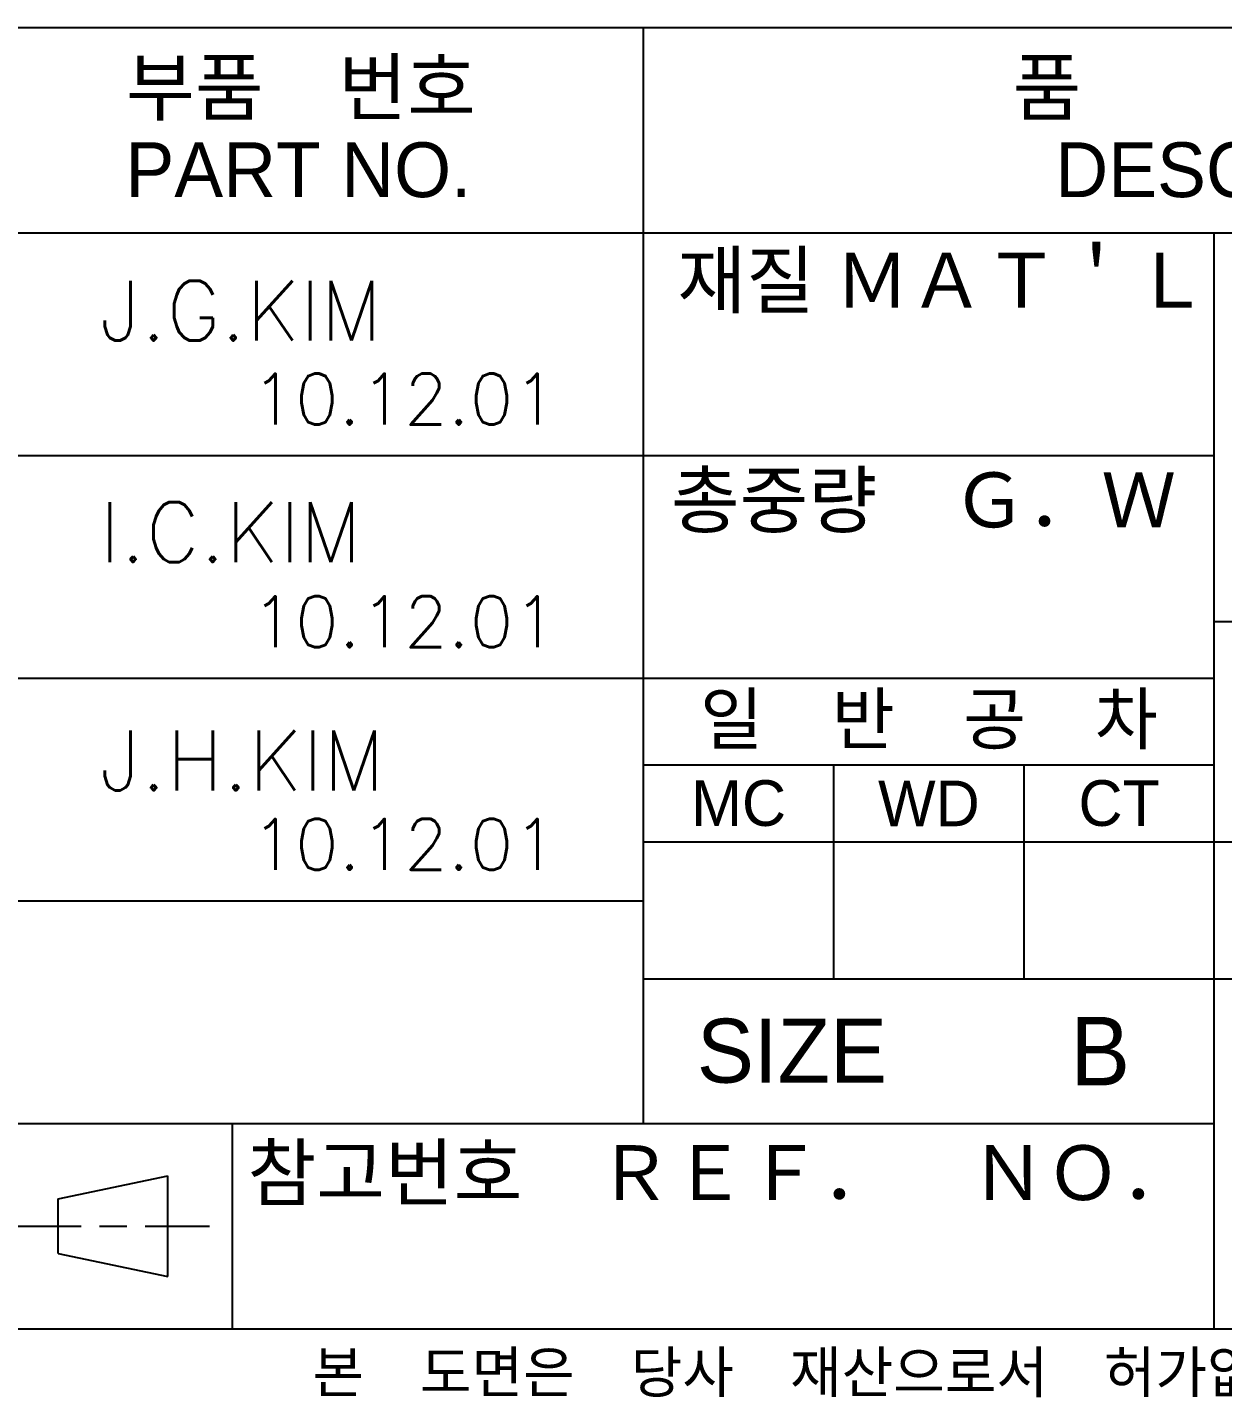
# Model space of a CAD drawing. Header units: millimetres. Extents: x 1204 to 1763, y -128 to 303.
# Drawn here: x 1567.6 to 1619.9, y -118.8 to -58.8 of the extents above; entities that cross this region are included whole.
import ezdxf

# ---------------------------------------------------------------- set-up
doc = ezdxf.new("R2010")
doc.units = ezdxf.units.MM
doc.styles.add('ROMANS', font='txt', dxfattribs={"height": 0.2})
doc.styles.get("Standard").update_dxf_attribs({"font": 'txt.shx', "bigfont": 'whgtxt.shx'})

msp = doc.modelspace()

# ---------------------------------------------------------------- linework, layer by layer
at = {"color": 5, "linetype": 'Continuous'}
for p, q in [((1556.583, -58.766), (1735.083, -58.766)), ((1556.583, -67.766), (1735.083, -67.766)), ((1216.683, -115.766), (1750.083, -115.766))]:
    msp.add_line(p, q, dxfattribs=at)
at = {"color": 6, "linetype": 'Continuous'}
for p, q in [((1594.583, -106.766), (1594.583, -58.766)), ((1619.583, -115.766), (1619.583, -67.766)), ((1556.583, -77.516), (1619.583, -77.516)), ((1619.583, -84.783), (1735.083, -84.783)), ((1556.583, -87.266), (1619.583, -87.266)), ((1594.583, -91.066), (1619.583, -91.066)), ((1602.916, -100.433), (1602.916, -91.066)), ((1611.249, -100.433), (1611.249, -91.066)), ((1594.583, -94.433), (1619.583, -94.433)), ((1619.583, -94.433), (1735.083, -94.433)), ((1556.583, -97.016), (1594.583, -97.016)), ((1594.583, -100.433), (1735.083, -100.433)), ((1556.583, -106.766), (1619.583, -106.766)), ((1576.583, -115.766), (1576.583, -106.766)), ((1568.951, -110.066), (1573.751, -109.066)), ((1573.751, -113.466), (1573.751, -109.066)), ((1568.951, -112.466), (1568.951, -110.066)), ((1565.889, -111.266), (1569.96, -111.266)), ((1570.76, -111.266), (1571.96, -111.266)), ((1572.76, -111.266), (1575.571, -111.266)), ((1568.951, -112.466), (1573.751, -113.466))]:
    msp.add_line(p, q, dxfattribs=at)

# ---------------------------------------------------------------- texts
at = {"color": 7, "linetype": 'Continuous'}
for s, height, p in [('J.G.KIM', 2.625, (1570.768, -72.484)), ('10.12.01', 2.2313, (1577.411, -76.158)), ('I.C.KIM', 2.625, (1570.768, -82.181)), ('10.12.01', 2.2313, (1577.411, -85.908)), ('J.H.KIM', 2.625, (1570.768, -92.182)), ('10.12.01', 2.2313, (1577.411, -95.658))]:
    msp.add_text(s, height=height, dxfattribs=at).set_placement(p)
at = {"color": 4, "attachment_point": 5, "style": 'ROMANS'}
for s, insert, char_height in [('{\\fﾱﾼﾸﾲￃﾼ|b0|i0|c129|p49;부품\u3000번호 }', (1579.583, -61.516), 2.4), ('{\\fﾱﾼﾸﾲￃﾼ|b0|i0|c129|p49;품\u3000\u3000\u3000\u3000\u3000\u3000명 }', (1623.583, -61.516), 2.4), ('{\\fﾱﾼﾸﾲￃﾼ|b0|i0|c129|p49; PART NO. }', (1579.027, -65.016), 2.4), ('{\\fﾱﾼﾸﾲￃﾼ|b0|i0|c129|p49;DESCRIPTION }', (1623.583, -65.016), 2.4), ('{\\fGulim|b0|i0|c129|p50;재질 ＭＡＴ＇Ｌ\\fﾱﾼﾸﾲￃﾼ|b0|i0|c129|p49; }', (1607.696, -69.961), 2.4), ('{\\fﾱﾼﾸﾲￃﾼ|b0|i0|c129|p49;총중량\u3000Ｇ．Ｗ }', (1606.847, -79.581), 2.4), ('{\\fﾱﾼﾸﾲￃﾼ|b0|i0|c129|p49;일\u3000반\u3000공\u3000차 }', (1607.083, -89.166), 2.2), ('{\\fﾱﾼﾸﾲￃﾼ|b0|i0|c129|p49;MC }', (1598.749, -92.749), 2), ('{\\fﾱﾼﾸﾲￃﾼ|b0|i0|c129|p49;WD }', (1607.083, -92.749), 2), ('{\\fﾱﾼﾸﾲￃﾼ|b0|i0|c129|p49;CT }', (1615.416, -92.749), 2), ('{\\fﾱﾼﾸﾲￃﾼ|b0|i0|c129|p49;SIZE }', (1601.083, -103.599), 2.8), ('{\\fGulim|b0|i0|c129|p50;B\\fﾱﾼﾸﾲￃﾼ|b0|i0|c129|p49; }', (1614.583, -103.599), 3), ('{\\fﾱﾼﾸﾲￃﾼ|b0|i0|c129|p49;참고번호\u3000ＲＥＦ．\u3000ＮＯ． }', (1597.994, -109.03), 2.4)]:
    msp.add_mtext(s, dxfattribs=dict(at, insert=insert, char_height=char_height))
at = {"color": 6, "insert": (1580.083, -117.766), "char_height": 1.8, "attachment_point": 4, "style": 'ROMANS'}
msp.add_mtext('{\\fﾱﾼﾸﾲￃﾼ|b0|i0|c129|p49;본\u3000도면은\u3000당사\u3000재산으로서\u3000허가없이\u3000무단복사／배포\u3000금지함． }', dxfattribs=at)

doc.saveas('drawing.dxf')
